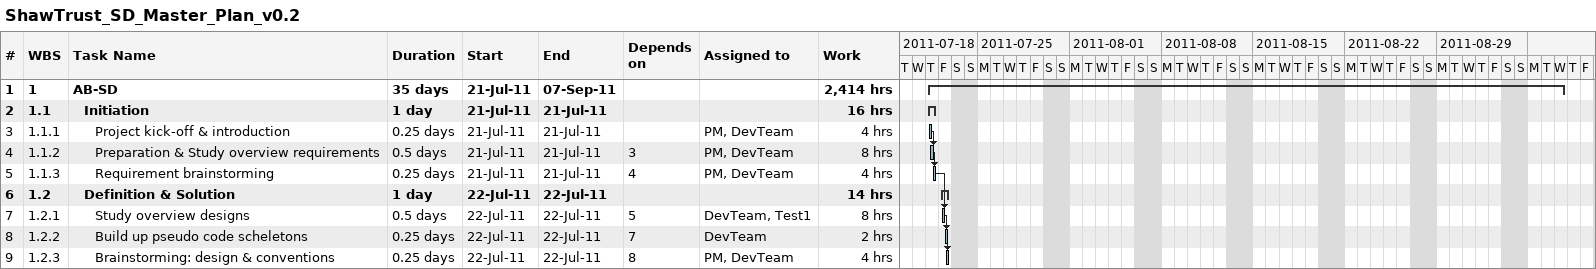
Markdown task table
ShawTrust_SD_Master_Plan_v0.2

| ID | WBS | Task | Duration | Start | Finish | Predecessors | Resources | Work (h) |
|---|---|---|---|---|---|---|---|---|
| 1 | 1 | **AB-SD** | 35d | 2011-07-21 | 2011-09-07 |  |  | 2414 |
| 2 | 1.1 | **Initiation** | 1d | 2011-07-21 | 2011-07-21 |  |  | 16 |
| 3 | 1.1.1 | Project kick-off & introduction | 0.25d | 2011-07-21 | 2011-07-21 |  | PM, DevTeam | 4 |
| 4 | 1.1.2 | Preparation & Study overview requirements | 0.5d | 2011-07-21 | 2011-07-21 | 3 | PM, DevTeam | 8 |
| 5 | 1.1.3 | Requirement brainstorming | 0.25d | 2011-07-21 | 2011-07-21 | 4 | PM, DevTeam | 4 |
| 6 | 1.2 | **Definition & Solution** | 1d | 2011-07-22 | 2011-07-22 |  |  | 14 |
| 7 | 1.2.1 | Study overview designs | 0.5d | 2011-07-22 | 2011-07-22 | 5 | DevTeam, Test1 | 8 |
| 8 | 1.2.2 | Build up pseudo code scheletons | 0.25d | 2011-07-22 | 2011-07-22 | 7 | DevTeam | 2 |
| 9 | 1.2.3 | Brainstorming: design & conventions | 0.25d | 2011-07-22 | 2011-07-22 | 8 | PM, DevTeam | 4 |
